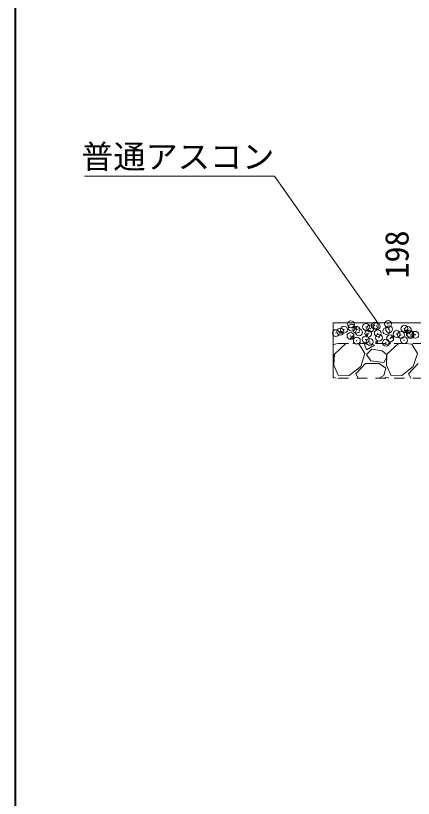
# Model space of a CAD drawing. Units: millimetres at full size, sheet at 1:20; details may follow other scales. Extents: x 0 to 8400, y 0 to 13400.
# Drawn here: x 400 to 976, y 3225 to 4359 of the extents above; entities that cross this region are included whole.
import ezdxf
from ezdxf.enums import TextEntityAlignment as Align

# ---------------------------------------------------------------- set-up
doc = ezdxf.new("R2010")
doc.units = ezdxf.units.MM
doc.header["$LTSCALE"] = 20
doc.header["$PDMODE"] = 32
doc.header["$PDSIZE"] = 10
doc.linetypes.add('USER1', pattern=[1.35, 0.75, -0.6])
for name, color, linetype, lineweight in [('ハッチング_基礎', 150, 'Continuous', 5), ('ハッチング_舗装', 7, 'Continuous', 20), ('図枠', 7, 'Continuous', 5), ('寸法線', 7, 'Continuous', 13), ('引出線', 4, 'Continuous', 9), ('舗装・基礎', 3, 'USER1', 9), ('補助線', 8, 'Continuous', 20)]:
    doc.layers.add(name, color=color, linetype=linetype, lineweight=lineweight)
doc.styles.add('ＭＳ ゴシック', font='')
doc.styles.get('ＭＳ ゴシック').set_extended_font_data('MS Gothic')

# ---------------------------------------------------------------- blocks, each defined once
blk = doc.blocks.new('filled_arrow')
at = {"color": 0, "linetype": 'Continuous', "lineweight": -2}
blk.add_solid([(7.5, 1.25), (0, 0), (7.5, -1.25)], dxfattribs=at)

msp = doc.modelspace()

# ---------------------------------------------------------------- linework, layer by layer
at = {"layer": 'ハッチング_基礎'}
for p, q in [((860, 3882.81), (860.84, 3882.56)), ((860.84, 3882.56), (865.96, 3884.07)), ((878.27, 3884.07), (861.6, 3868.84)), ((897.42, 3883.32), (888.47, 3884.07)), ((905.8, 3869.6), (897.42, 3883.32)), ((908.55, 3884.07), (905.04, 3882.56)), ((905.04, 3882.56), (908.08, 3874.94)), ((908.08, 3874.94), (919.51, 3881.8)), ((919.51, 3881.8), (912.7, 3884.07)), ((931.91, 3884.07), (937.04, 3882.56)), ((937.04, 3882.56), (942.16, 3884.07)), ((954.47, 3884.07), (937.8, 3868.84)), ((973.62, 3883.32), (964.67, 3884.07)), ((982, 3869.6), (973.62, 3883.32)), ((860.84, 3868.08), (860, 3868.81)), ((861.6, 3868.84), (860.84, 3852.84)), ((899.7, 3850.55), (905.8, 3869.6)), ((915.7, 3875.7), (908.08, 3868.08)), ((930.94, 3873.41), (915.7, 3875.7)), ((937.04, 3868.08), (930.94, 3873.41)), ((937.8, 3868.84), (937.04, 3852.84)), ((975.9, 3850.55), (982, 3869.6)), ((860, 3862), (860.84, 3863.51)), ((860.84, 3863.51), (860.84, 3868.08)), ((908.08, 3868.08), (914.18, 3858.94)), ((914.18, 3858.94), (933.23, 3856.65)), ((933.23, 3856.65), (937.04, 3863.51)), ((937.04, 3863.51), (937.04, 3868.08)), ((860, 3848.32), (860.08, 3848.27)), ((860.08, 3848.27), (860, 3848)), ((860.84, 3852.84), (866.94, 3838.36)), ((882.94, 3837.6), (899.7, 3850.55)), ((892.84, 3839.89), (906.56, 3855.13)), ((906.56, 3855.13), (926.37, 3855.13)), ((926.37, 3855.13), (936.28, 3848.27)), ((936.28, 3848.27), (933.23, 3837.6)), ((937.04, 3852.84), (943.14, 3838.36)), ((959.14, 3837.6), (975.9, 3850.55)), ((969.04, 3839.89), (982.76, 3855.13)), ((860, 3835.05), (860.84, 3835.31)), ((860.84, 3835.31), (864.17, 3834.07)), ((866.94, 3838.36), (882.94, 3837.6)), ((896.24, 3834.07), (892.84, 3839.89)), ((933.23, 3837.6), (926.48, 3834.07)), ((933.04, 3834.07), (937.04, 3835.31)), ((937.04, 3835.31), (940.37, 3834.07)), ((943.14, 3838.36), (959.14, 3837.6)), ((972.44, 3834.07), (969.04, 3839.89))]:
    msp.add_line(p, q, dxfattribs=at)
at = {"layer": 'ハッチング_舗装'}
for p, q in [((890.8, 3906.92), (893.33, 3905.22)), ((890.83, 3906.97), (894.39, 3908.34)), ((893.33, 3905.22), (894.36, 3908.29)), ((963.81, 3902.85), (966.34, 3901.15)), ((963.83, 3902.9), (967.39, 3904.27)), ((966.34, 3901.15), (967.37, 3904.22)), ((870.37, 3898.89), (872.82, 3901.81)), ((870.37, 3898.89), (873.41, 3898.62)), ((873.35, 3898.61), (872.76, 3901.8)), ((884.26, 3891.02), (888.78, 3890.31)), ((884.27, 3891), (888.23, 3895.13)), ((888.78, 3890.3), (888.22, 3895.12)), ((906.81, 3895.7), (909.26, 3898.62)), ((906.81, 3895.7), (909.84, 3895.44)), ((909.79, 3895.43), (909.2, 3898.61)), ((943.24, 3892.52), (945.69, 3895.43)), ((943.24, 3892.51), (946.28, 3892.25)), ((946.23, 3892.24), (945.64, 3895.42)), ((921.13, 3886.47), (923.65, 3884.76)), ((921.15, 3886.52), (924.71, 3887.89)), ((923.66, 3884.76), (924.69, 3887.83)), ((939.9, 3884.07), (942.44, 3886.72)), ((942.74, 3884.07), (942.43, 3886.72))]:
    msp.add_line(p, q, dxfattribs=at)
for p in [(885.56, 3912.03), (920.18, 3909.9), (923, 3909.31), (939.42, 3912.43), (863.75, 3899.14), (870.26, 3901.28), (875.38, 3904), (886.67, 3906.96), (893.37, 3904.22), (897.38, 3900.14), (907.47, 3908.23), (910.6, 3898.37), (913.79, 3905.82), (924.5, 3898.99), (936.99, 3902.18), (940.91, 3904.67), (951.62, 3897.85), (963.07, 3905.75), (968.02, 3903.53), (970.86, 3898.3), (884.94, 3895.12), (894.1, 3888.19), (906.82, 3889.87), (912.78, 3886.44), (926.06, 3892.4), (942.4, 3891.53), (958.14, 3896.62), (962.45, 3888.84), (972.03, 3896.61), (978.74, 3896.7), (936.37, 3885.27)]:
    msp.add_point(p, dxfattribs=at)
at = {"layer": '図枠', "lineweight": 40}
msp.add_line((400, 200), (400, 5740), dxfattribs=at)
at = {"layer": '引出線'}
msp.add_lwpolyline([(924.5, 3914.07), (774.64, 4126.79), (499.8, 4126.79)], dxfattribs=at)
at = {"layer": '舗装・基礎', "linetype": 'Continuous', "lineweight": 20}
msp.add_line((1260, 3914.07), (860, 3914.07), dxfattribs=at)
at = {"layer": '舗装・基礎'}
for p, q in [((1260, 3884.07), (860, 3884.07)), ((1260, 3834.07), (860, 3834.07))]:
    msp.add_line(p, q, dxfattribs=at)
at = {"layer": '補助線'}
msp.add_line((860, 3914.07), (860, 3834.07), dxfattribs=at)

# ---------------------------------------------------------------- block references
at = {"layer": '引出線', "xscale": 0.133, "yscale": 0.133, "rotation": 125.2}
msp.add_blockref('filled_arrow', (924.5, 3914.07), dxfattribs=at)

# ---------------------------------------------------------------- texts
at = {"layer": '寸法線', "style": 'ＭＳ ゴシック'}
msp.add_text('198', height=34.18, rotation=90, dxfattribs=at).set_placement((952, 4013.07), align=Align.MIDDLE_CENTER)
at = {"layer": '引出線', "style": 'ＭＳ ゴシック'}
msp.add_text('普通アスコン', height=34.18, dxfattribs=at).set_placement((774.64, 4172), align=Align.TOP_RIGHT)

doc.saveas('drawing.dxf')
